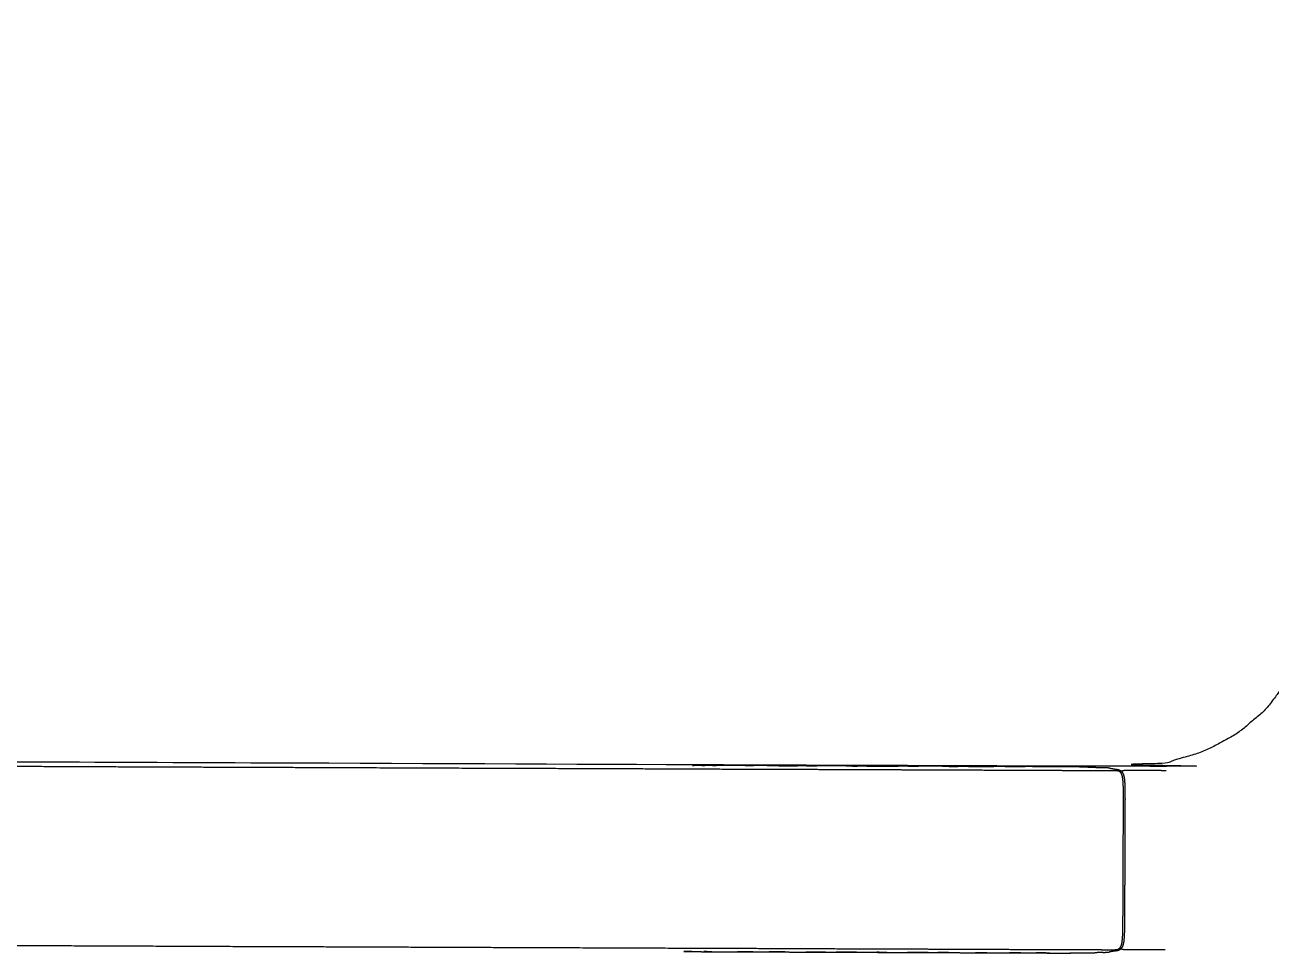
# Model space of a CAD drawing. Header units: millimetres. Extents: x 3429 to 24139, y -631 to 9878.
# Drawn here: x 8294.64 to 8310.48, y 3448.4 to 3460.19 of the extents above; entities that cross this region are included whole.
import ezdxf

# ---------------------------------------------------------------- set-up
doc = ezdxf.new("R2010")
doc.units = ezdxf.units.MM
doc.layers.add('multid_gorunus_4', color=15, linetype='Continuous', lineweight=9)
doc.layers.add('multid_gorunus_5', color=193, linetype='Continuous', lineweight=5)

# ---------------------------------------------------------------- blocks, each defined once
blk = doc.blocks.new('grup-2')
at = {"layer": 'multid_gorunus_4', "lineweight": -3}
for points, knots in [([(2233.357, 5915.719), (2233.353, 5915.712), (2233.349, 5915.705), (2233.337, 5915.694), (2233.326, 5915.684), (2233.305, 5915.668), (2233.283, 5915.651), (2233.248, 5915.626), (2233.214, 5915.6), (2233.163, 5915.563), (2233.112, 5915.526), (2233.048, 5915.48), (2232.984, 5915.433), (2232.91, 5915.381), (2232.837, 5915.328), (2232.756, 5915.272), (2232.675, 5915.215), (2232.591, 5915.158), (2232.507, 5915.101), (2232.42, 5915.043), (2232.333, 5914.986), (2232.244, 5914.928), (2232.154, 5914.871), (2232.063, 5914.814), (2231.972, 5914.757), (2231.88, 5914.701), (2231.788, 5914.645), (2231.695, 5914.59), (2231.603, 5914.535), (2231.509, 5914.482), (2231.415, 5914.428), (2231.32, 5914.375), (2231.226, 5914.323), (2231.13, 5914.271), (2231.034, 5914.219), (2230.938, 5914.169), (2230.841, 5914.118), (2230.744, 5914.069), (2230.647, 5914.02), (2230.548, 5913.972), (2230.45, 5913.923), (2230.351, 5913.876), (2230.252, 5913.829), (2230.152, 5913.783), (2230.052, 5913.737), (2229.951, 5913.692), (2229.851, 5913.648), (2229.749, 5913.604), (2229.647, 5913.56), (2229.545, 5913.518), (2229.443, 5913.475), (2229.34, 5913.434), (2229.236, 5913.393), (2229.133, 5913.353), (2229.029, 5913.313), (2228.924, 5913.274), (2228.819, 5913.235), (2228.714, 5913.197), (2228.608, 5913.16), (2228.502, 5913.123), (2228.396, 5913.087), (2228.289, 5913.052), (2228.182, 5913.017), (2228.075, 5912.983), (2227.967, 5912.95), (2227.859, 5912.917), (2227.751, 5912.885), (2227.642, 5912.854), (2227.533, 5912.823), (2227.424, 5912.793), (2227.314, 5912.763), (2227.204, 5912.735), (2227.094, 5912.707), (2226.983, 5912.68), (2226.873, 5912.653), (2226.761, 5912.627), (2226.65, 5912.602), (2226.538, 5912.577), (2226.426, 5912.553), (2226.314, 5912.531), (2226.201, 5912.508), (2226.089, 5912.487), (2225.976, 5912.465), (2225.858, 5912.446), (2225.741, 5912.426), (2225.615, 5912.407), (2225.489, 5912.389), (2225.35, 5912.372), (2225.211, 5912.354), (2225.056, 5912.338), (2224.901, 5912.322), (2224.726, 5912.307), (2224.55, 5912.292), (2224.35, 5912.278), (2224.15, 5912.264), (2223.921, 5912.252), (2223.693, 5912.239), (2223.431, 5912.227), (2223.17, 5912.215), (2222.872, 5912.203), (2222.575, 5912.192), (2222.237, 5912.182), (2221.898, 5912.171), (2221.516, 5912.162), (2221.133, 5912.152), (2220.702, 5912.143), (2220.27, 5912.134), (2219.787, 5912.126), (2219.303, 5912.117), (2218.763, 5912.109), (2218.222, 5912.101), (2217.622, 5912.094), (2217.021, 5912.086), (2216.356, 5912.079), (2215.69, 5912.072), (2214.969, 5912.065), (2214.247, 5912.058), (2213.477, 5912.052), (2212.707, 5912.045), (2211.896, 5912.039), (2211.085, 5912.033), (2210.243, 5912.027), (2209.4, 5912.021), (2208.532, 5912.016), (2207.665, 5912.01), (2206.781, 5912.005), (2205.898, 5912), (2205.006, 5911.995), (2204.114, 5911.991), (2203.222, 5911.986), (2202.33, 5911.982), (2201.446, 5911.977), (2200.562, 5911.973), (2199.693, 5911.969), (2198.825, 5911.965), (2197.98, 5911.962), (2197.736, 5911.96), (2196.923, 5911.957), (2196.111, 5911.954), (2195.338, 5911.951), (2194.565, 5911.947), (2193.841, 5911.945), (2193.116, 5911.942), (2192.447, 5911.939), (2191.779, 5911.937), (2191.174, 5911.934), (2190.57, 5911.932), (2190.026, 5911.93), (2189.482, 5911.928), (2188.995, 5911.926), (2188.508, 5911.924), (2188.074, 5911.922), (2187.64, 5911.921), (2187.257, 5911.919), (2186.873, 5911.918), (2186.536, 5911.916), (2186.199, 5911.915), (2185.905, 5911.914), (2185.611, 5911.913), (2185.356, 5911.912), (2185.101, 5911.911), (2184.883, 5911.91), (2184.664, 5911.909), (2184.478, 5911.908), (2184.293, 5911.908), (2184.137, 5911.907), (2183.982, 5911.907), (2183.854, 5911.906), (2183.726, 5911.905), (2183.623, 5911.905), (2183.52, 5911.905), (2183.439, 5911.904), (2183.358, 5911.904), (2183.296, 5911.904), (2183.234, 5911.904), (2183.189, 5911.903), (2183.143, 5911.903), (2183.111, 5911.903), (2183.079, 5911.903), (2183.058, 5911.904), (2183.037, 5911.904), (2183.026, 5911.906), (2183.014, 5911.907)], [0, 0, 0, 1, 1, 2, 2, 3, 3, 4, 4, 5, 5, 6, 6, 7, 7, 8, 8, 9, 9, 10, 10, 11, 11, 12, 12, 13, 13, 14, 14, 15, 15, 16, 16, 17, 17, 18, 18, 19, 19, 20, 20, 21, 21, 22, 22, 23, 23, 24, 24, 25, 25, 26, 26, 27, 27, 28, 28, 29, 29, 30, 30, 31, 31, 32, 32, 33, 33, 34, 34, 35, 35, 36, 36, 37, 37, 38, 38, 39, 39, 40, 40, 41, 41, 42, 42, 43, 43, 44, 44, 45, 45, 46, 46, 47, 47, 48, 48, 49, 49, 50, 50, 51, 51, 52, 52, 53, 53, 54, 54, 55, 55, 56, 56, 57, 57, 58, 58, 59, 59, 60, 60, 61, 61, 62, 62, 63, 63, 64, 64, 65, 65, 66, 66, 67, 67, 68, 68, 69, 69, 70, 70, 71, 71, 72, 72, 73, 73, 74, 74, 75, 75, 76, 76, 77, 77, 78, 78, 79, 79, 80, 80, 81, 81, 82, 82, 83, 83, 84, 84, 85, 85, 86, 86, 87, 87, 88, 88, 89, 89, 90, 90, 91, 91, 91]), ([(2233.357, 5915.719), (2233.353, 5915.712), (2233.349, 5915.705), (2233.337, 5915.694), (2233.326, 5915.684), (2233.305, 5915.668), (2233.283, 5915.651), (2233.248, 5915.626), (2233.214, 5915.6), (2233.163, 5915.563), (2233.112, 5915.526), (2233.048, 5915.48), (2232.984, 5915.433), (2232.91, 5915.381), (2232.837, 5915.328), (2232.756, 5915.272), (2232.675, 5915.215), (2232.591, 5915.158), (2232.507, 5915.101), (2232.42, 5915.043), (2232.333, 5914.986), (2232.244, 5914.928), (2232.154, 5914.871), (2232.063, 5914.814), (2231.972, 5914.757), (2231.88, 5914.701), (2231.788, 5914.645), (2231.695, 5914.59), (2231.603, 5914.535), (2231.509, 5914.482), (2231.415, 5914.428), (2231.32, 5914.375), (2231.226, 5914.323), (2231.13, 5914.271), (2231.034, 5914.219), (2230.938, 5914.169), (2230.841, 5914.118), (2230.744, 5914.069), (2230.647, 5914.02), (2230.548, 5913.972), (2230.45, 5913.923), (2230.351, 5913.876), (2230.252, 5913.829), (2230.152, 5913.783), (2230.052, 5913.737), (2229.951, 5913.692), (2229.851, 5913.648), (2229.749, 5913.604), (2229.647, 5913.56), (2229.545, 5913.518), (2229.443, 5913.475), (2229.34, 5913.434), (2229.236, 5913.393), (2229.133, 5913.353), (2229.029, 5913.313), (2228.924, 5913.274), (2228.819, 5913.235), (2228.714, 5913.197), (2228.608, 5913.16), (2228.502, 5913.123), (2228.396, 5913.087), (2228.289, 5913.052), (2228.182, 5913.017), (2228.075, 5912.983), (2227.967, 5912.95), (2227.859, 5912.917), (2227.751, 5912.885), (2227.642, 5912.854), (2227.533, 5912.823), (2227.424, 5912.793), (2227.314, 5912.763), (2227.204, 5912.735), (2227.094, 5912.707), (2226.983, 5912.68), (2226.873, 5912.653), (2226.761, 5912.627), (2226.65, 5912.602), (2226.538, 5912.577), (2226.426, 5912.553), (2226.314, 5912.531), (2226.201, 5912.508), (2226.089, 5912.487), (2225.976, 5912.465), (2225.858, 5912.446), (2225.741, 5912.426), (2225.615, 5912.407), (2225.489, 5912.389), (2225.35, 5912.372), (2225.211, 5912.354), (2225.056, 5912.338), (2224.901, 5912.322), (2224.726, 5912.307), (2224.55, 5912.292), (2224.35, 5912.278), (2224.15, 5912.264), (2223.921, 5912.252), (2223.693, 5912.239), (2223.431, 5912.227), (2223.17, 5912.215), (2222.872, 5912.203), (2222.575, 5912.192), (2222.237, 5912.182), (2221.898, 5912.171), (2221.516, 5912.162), (2221.133, 5912.152), (2220.702, 5912.143), (2220.27, 5912.134), (2219.787, 5912.126), (2219.303, 5912.117), (2218.763, 5912.109), (2218.222, 5912.101), (2217.622, 5912.094), (2217.021, 5912.086), (2216.356, 5912.079), (2215.69, 5912.072), (2214.969, 5912.065), (2214.247, 5912.058), (2213.477, 5912.052), (2212.707, 5912.045), (2211.896, 5912.039), (2211.085, 5912.033), (2210.243, 5912.027), (2209.4, 5912.021), (2208.532, 5912.016), (2207.665, 5912.01), (2206.781, 5912.005), (2205.898, 5912), (2205.006, 5911.995), (2204.114, 5911.991), (2203.222, 5911.986), (2202.33, 5911.982), (2201.446, 5911.977), (2200.562, 5911.973), (2199.693, 5911.969), (2198.825, 5911.965), (2197.98, 5911.962), (2197.736, 5911.96), (2196.923, 5911.957), (2196.111, 5911.954), (2195.338, 5911.951), (2194.565, 5911.947), (2193.841, 5911.945), (2193.116, 5911.942), (2192.447, 5911.939), (2191.779, 5911.937), (2191.174, 5911.934), (2190.57, 5911.932), (2190.026, 5911.93), (2189.482, 5911.928), (2188.995, 5911.926), (2188.508, 5911.924), (2188.074, 5911.922), (2187.64, 5911.921), (2187.257, 5911.919), (2186.873, 5911.918), (2186.536, 5911.916), (2186.199, 5911.915), (2185.905, 5911.914), (2185.611, 5911.913), (2185.356, 5911.912), (2185.101, 5911.911), (2184.883, 5911.91), (2184.664, 5911.909), (2184.478, 5911.908), (2184.293, 5911.908), (2184.137, 5911.907), (2183.982, 5911.907), (2183.854, 5911.906), (2183.726, 5911.905), (2183.623, 5911.905), (2183.52, 5911.905), (2183.439, 5911.904), (2183.358, 5911.904), (2183.296, 5911.904), (2183.234, 5911.904), (2183.189, 5911.903), (2183.143, 5911.903), (2183.111, 5911.903), (2183.079, 5911.903), (2183.058, 5911.904), (2183.037, 5911.904), (2183.026, 5911.906), (2183.014, 5911.907)], [0, 0, 0, 1, 1, 2, 2, 3, 3, 4, 4, 5, 5, 6, 6, 7, 7, 8, 8, 9, 9, 10, 10, 11, 11, 12, 12, 13, 13, 14, 14, 15, 15, 16, 16, 17, 17, 18, 18, 19, 19, 20, 20, 21, 21, 22, 22, 23, 23, 24, 24, 25, 25, 26, 26, 27, 27, 28, 28, 29, 29, 30, 30, 31, 31, 32, 32, 33, 33, 34, 34, 35, 35, 36, 36, 37, 37, 38, 38, 39, 39, 40, 40, 41, 41, 42, 42, 43, 43, 44, 44, 45, 45, 46, 46, 47, 47, 48, 48, 49, 49, 50, 50, 51, 51, 52, 52, 53, 53, 54, 54, 55, 55, 56, 56, 57, 57, 58, 58, 59, 59, 60, 60, 61, 61, 62, 62, 63, 63, 64, 64, 65, 65, 66, 66, 67, 67, 68, 68, 69, 69, 70, 70, 71, 71, 72, 72, 73, 73, 74, 74, 75, 75, 76, 76, 77, 77, 78, 78, 79, 79, 80, 80, 81, 81, 82, 82, 83, 83, 84, 84, 85, 85, 86, 86, 87, 87, 88, 88, 89, 89, 90, 90, 91, 91, 91]), ([(2182.406, 5914.178), (2182.42, 5914.178), (2182.434, 5914.178), (2182.451, 5914.178), (2182.469, 5914.179), (2182.49, 5914.179), (2182.511, 5914.179), (2182.537, 5914.179), (2182.562, 5914.179), (2182.591, 5914.179), (2182.621, 5914.179), (2182.654, 5914.179), (2182.688, 5914.179), (2182.722, 5914.18), (2182.756, 5914.18), (2182.789, 5914.18), (2182.821, 5914.18), (2182.849, 5914.18), (2182.876, 5914.18), (2182.895, 5914.18), (2182.914, 5914.18), (2182.928, 5914.18), (2182.941, 5914.179), (2182.949, 5914.177), (2182.958, 5914.176), (2182.965, 5914.172), (2182.971, 5914.169)], [0, 0, 0, 1, 1, 2, 2, 3, 3, 4, 4, 5, 5, 6, 6, 7, 7, 8, 8, 9, 9, 10, 10, 11, 11, 12, 12, 13, 13, 13]), ([(2182.406, 5914.178), (2182.42, 5914.178), (2182.434, 5914.178), (2182.451, 5914.178), (2182.469, 5914.179), (2182.49, 5914.179), (2182.511, 5914.179), (2182.537, 5914.179), (2182.562, 5914.179), (2182.591, 5914.179), (2182.621, 5914.179), (2182.654, 5914.179), (2182.688, 5914.179), (2182.722, 5914.18), (2182.756, 5914.18), (2182.789, 5914.18), (2182.821, 5914.18), (2182.849, 5914.18), (2182.876, 5914.18), (2182.895, 5914.18), (2182.914, 5914.18), (2182.928, 5914.18), (2182.941, 5914.179), (2182.949, 5914.177), (2182.958, 5914.176), (2182.965, 5914.172), (2182.971, 5914.169)], [0, 0, 0, 1, 1, 2, 2, 3, 3, 4, 4, 5, 5, 6, 6, 7, 7, 8, 8, 9, 9, 10, 10, 11, 11, 12, 12, 13, 13, 13]), ([(2183.047, 5911.89), (2183.043, 5911.89), (2183.039, 5911.891), (2183.028, 5911.893), (2183.018, 5911.896), (2183.01, 5911.899), (2183.002, 5911.901), (2182.996, 5911.904), (2182.99, 5911.907), (2182.985, 5911.911), (2182.98, 5911.914), (2182.976, 5911.918), (2182.971, 5911.922), (2182.968, 5911.927), (2182.964, 5911.931), (2182.961, 5911.937), (2182.957, 5911.942), (2182.955, 5911.948), (2182.952, 5911.955), (2182.949, 5911.962), (2182.947, 5911.97), (2182.945, 5911.979), (2182.943, 5911.987), (2182.941, 5911.998), (2182.939, 5912.008), (2182.938, 5912.02), (2182.937, 5912.032), (2182.936, 5912.046), (2182.934, 5912.06), (2182.934, 5912.076), (2182.933, 5912.092), (2182.932, 5912.111), (2182.931, 5912.129), (2182.931, 5912.149), (2182.93, 5912.17), (2182.93, 5912.193), (2182.93, 5912.216), (2182.93, 5912.241), (2182.929, 5912.267), (2182.929, 5912.295), (2182.929, 5912.324), (2182.929, 5912.355), (2182.929, 5912.386), (2182.929, 5912.42), (2182.929, 5912.455), (2182.928, 5912.492), (2182.928, 5912.529), (2182.928, 5912.568), (2182.928, 5912.607), (2182.928, 5912.648), (2182.928, 5912.689), (2182.927, 5912.732), (2182.927, 5912.775), (2182.927, 5912.819), (2182.927, 5912.862), (2182.927, 5912.907), (2182.927, 5912.952), (2182.927, 5912.996), (2182.926, 5913.041), (2182.926, 5913.086), (2182.926, 5913.131), (2182.926, 5913.176), (2182.926, 5913.22), (2182.926, 5913.264), (2182.925, 5913.308), (2182.925, 5913.351), (2182.925, 5913.393), (2182.925, 5913.435), (2182.925, 5913.476), (2182.925, 5913.515), (2182.924, 5913.554), (2182.924, 5913.591), (2182.924, 5913.628), (2182.924, 5913.662), (2182.924, 5913.697), (2182.924, 5913.728), (2182.924, 5913.759), (2182.924, 5913.788), (2182.923, 5913.816), (2182.924, 5913.841), (2182.924, 5913.867), (2182.924, 5913.89), (2182.924, 5913.913), (2182.924, 5913.933), (2182.924, 5913.954), (2182.925, 5913.972), (2182.925, 5913.99), (2182.926, 5914.006), (2182.927, 5914.022), (2182.928, 5914.036), (2182.929, 5914.05), (2182.93, 5914.062), (2182.932, 5914.075), (2182.933, 5914.085), (2182.935, 5914.095), (2182.937, 5914.104), (2182.939, 5914.113), (2182.941, 5914.121), (2182.944, 5914.128), (2182.946, 5914.135), (2182.949, 5914.141), (2182.952, 5914.146), (2182.955, 5914.152), (2182.959, 5914.156), (2182.963, 5914.161), (2182.967, 5914.165), (2182.971, 5914.169), (2182.976, 5914.172), (2182.981, 5914.176), (2182.987, 5914.179), (2182.993, 5914.182), (2183.001, 5914.185), (2183.009, 5914.188), (2183.02, 5914.19), (2183.03, 5914.193), (2183.034, 5914.193), (2183.039, 5914.194)], [123.680145, 123.680145, 123.680145, 124, 124, 125, 125, 126, 126, 127, 127, 128, 128, 129, 129, 130, 130, 131, 131, 132, 132, 133, 133, 134, 134, 135, 135, 136, 136, 137, 137, 138, 138, 139, 139, 140, 140, 141, 141, 142, 142, 143, 143, 144, 144, 145, 145, 146, 146, 147, 147, 148, 148, 149, 149, 150, 150, 151, 151, 152, 152, 153, 153, 154, 154, 155, 155, 156, 156, 157, 157, 158, 158, 159, 159, 160, 160, 161, 161, 162, 162, 163, 163, 164, 164, 165, 165, 166, 166, 167, 167, 168, 168, 169, 169, 170, 170, 171, 171, 172, 172, 173, 173, 174, 174, 175, 175, 176, 176, 177, 177, 178, 178, 179, 179, 180, 180, 180.319855, 180.319855, 180.319855]), ([(2183.047, 5911.89), (2183.043, 5911.89), (2183.039, 5911.891), (2183.028, 5911.893), (2183.018, 5911.896), (2183.01, 5911.899), (2183.002, 5911.901), (2182.996, 5911.904), (2182.99, 5911.907), (2182.985, 5911.911), (2182.98, 5911.914), (2182.976, 5911.918), (2182.971, 5911.922), (2182.968, 5911.927), (2182.964, 5911.931), (2182.961, 5911.937), (2182.957, 5911.942), (2182.955, 5911.948), (2182.952, 5911.955), (2182.949, 5911.962), (2182.947, 5911.97), (2182.945, 5911.979), (2182.943, 5911.987), (2182.941, 5911.998), (2182.939, 5912.008), (2182.938, 5912.02), (2182.937, 5912.032), (2182.936, 5912.046), (2182.934, 5912.06), (2182.934, 5912.076), (2182.933, 5912.092), (2182.932, 5912.111), (2182.931, 5912.129), (2182.931, 5912.149), (2182.93, 5912.17), (2182.93, 5912.193), (2182.93, 5912.216), (2182.93, 5912.241), (2182.929, 5912.267), (2182.929, 5912.295), (2182.929, 5912.324), (2182.929, 5912.355), (2182.929, 5912.386), (2182.929, 5912.42), (2182.929, 5912.455), (2182.928, 5912.492), (2182.928, 5912.529), (2182.928, 5912.568), (2182.928, 5912.607), (2182.928, 5912.648), (2182.928, 5912.689), (2182.927, 5912.732), (2182.927, 5912.775), (2182.927, 5912.819), (2182.927, 5912.862), (2182.927, 5912.907), (2182.927, 5912.952), (2182.927, 5912.996), (2182.926, 5913.041), (2182.926, 5913.086), (2182.926, 5913.131), (2182.926, 5913.176), (2182.926, 5913.22), (2182.926, 5913.264), (2182.925, 5913.308), (2182.925, 5913.351), (2182.925, 5913.393), (2182.925, 5913.435), (2182.925, 5913.476), (2182.925, 5913.515), (2182.924, 5913.554), (2182.924, 5913.591), (2182.924, 5913.628), (2182.924, 5913.662), (2182.924, 5913.697), (2182.924, 5913.728), (2182.924, 5913.759), (2182.924, 5913.788), (2182.923, 5913.816), (2182.924, 5913.841), (2182.924, 5913.867), (2182.924, 5913.89), (2182.924, 5913.913), (2182.924, 5913.933), (2182.924, 5913.954), (2182.925, 5913.972), (2182.925, 5913.99), (2182.926, 5914.006), (2182.927, 5914.022), (2182.928, 5914.036), (2182.929, 5914.05), (2182.93, 5914.062), (2182.932, 5914.075), (2182.933, 5914.085), (2182.935, 5914.095), (2182.937, 5914.104), (2182.939, 5914.113), (2182.941, 5914.121), (2182.944, 5914.128), (2182.946, 5914.135), (2182.949, 5914.141), (2182.952, 5914.146), (2182.955, 5914.152), (2182.959, 5914.156), (2182.963, 5914.161), (2182.967, 5914.165), (2182.971, 5914.169), (2182.976, 5914.172), (2182.981, 5914.176), (2182.987, 5914.179), (2182.993, 5914.182), (2183.001, 5914.185), (2183.009, 5914.188), (2183.02, 5914.19), (2183.03, 5914.193), (2183.034, 5914.193), (2183.039, 5914.194)], [123.680145, 123.680145, 123.680145, 124, 124, 125, 125, 126, 126, 127, 127, 128, 128, 129, 129, 130, 130, 131, 131, 132, 132, 133, 133, 134, 134, 135, 135, 136, 136, 137, 137, 138, 138, 139, 139, 140, 140, 141, 141, 142, 142, 143, 143, 144, 144, 145, 145, 146, 146, 147, 147, 148, 148, 149, 149, 150, 150, 151, 151, 152, 152, 153, 153, 154, 154, 155, 155, 156, 156, 157, 157, 158, 158, 159, 159, 160, 160, 161, 161, 162, 162, 163, 163, 164, 164, 165, 165, 166, 166, 167, 167, 168, 168, 169, 169, 170, 170, 171, 171, 172, 172, 173, 173, 174, 174, 175, 175, 176, 176, 177, 177, 178, 178, 179, 179, 180, 180, 180.319855, 180.319855, 180.319855]), ([(2183.003, 5911.915), (2182.999, 5911.918), (2182.995, 5911.922), (2182.991, 5911.927), (2182.987, 5911.931), (2182.984, 5911.937), (2182.981, 5911.942), (2182.978, 5911.948), (2182.975, 5911.955), (2182.973, 5911.962), (2182.97, 5911.97), (2182.968, 5911.979), (2182.966, 5911.988), (2182.965, 5911.998), (2182.963, 5912.008), (2182.962, 5912.02), (2182.96, 5912.033), (2182.959, 5912.047), (2182.958, 5912.061), (2182.957, 5912.077), (2182.956, 5912.093), (2182.955, 5912.111), (2182.955, 5912.129), (2182.954, 5912.149), (2182.954, 5912.17), (2182.954, 5912.193), (2182.953, 5912.216), (2182.953, 5912.241), (2182.953, 5912.267), (2182.953, 5912.295), (2182.953, 5912.324), (2182.952, 5912.355), (2182.952, 5912.386), (2182.952, 5912.42), (2182.952, 5912.455), (2182.952, 5912.492), (2182.952, 5912.529), (2182.952, 5912.568), (2182.952, 5912.607), (2182.951, 5912.648), (2182.951, 5912.689), (2182.951, 5912.732), (2182.951, 5912.775), (2182.951, 5912.819), (2182.95, 5912.862), (2182.95, 5912.907), (2182.95, 5912.952), (2182.95, 5912.997), (2182.95, 5913.042), (2182.95, 5913.086), (2182.949, 5913.131), (2182.949, 5913.176), (2182.949, 5913.221), (2182.949, 5913.264), (2182.949, 5913.308), (2182.949, 5913.351), (2182.948, 5913.394), (2182.948, 5913.435), (2182.948, 5913.476), (2182.948, 5913.515), (2182.948, 5913.554), (2182.948, 5913.591), (2182.948, 5913.628), (2182.947, 5913.663), (2182.947, 5913.697), (2182.947, 5913.728), (2182.947, 5913.759), (2182.947, 5913.788), (2182.947, 5913.816), (2182.947, 5913.842), (2182.947, 5913.867), (2182.947, 5913.89), (2182.947, 5913.913), (2182.948, 5913.934), (2182.948, 5913.954), (2182.948, 5913.972), (2182.949, 5913.99), (2182.95, 5914.006), (2182.951, 5914.022), (2182.952, 5914.036), (2182.952, 5914.05), (2182.954, 5914.063), (2182.955, 5914.075), (2182.957, 5914.085), (2182.958, 5914.095), (2182.96, 5914.104), (2182.962, 5914.113), (2182.965, 5914.121), (2182.967, 5914.128), (2182.97, 5914.135), (2182.973, 5914.141), (2182.976, 5914.146), (2182.979, 5914.152), (2182.983, 5914.156), (2182.986, 5914.161), (2182.991, 5914.165), (2182.995, 5914.169)], [-32, -32, -32, -31, -31, -30, -30, -29, -29, -28, -28, -27, -27, -26, -26, -25, -25, -24, -24, -23, -23, -22, -22, -21, -21, -20, -20, -19, -19, -18, -18, -17, -17, -16, -16, -15, -15, -14, -14, -13, -13, -12, -12, -11, -11, -10, -10, -9, -9, -8, -8, -7, -7, -6, -6, -5, -5, -4, -4, -3, -3, -2, -2, -1, -1, 0, 0, 1, 1, 2, 2, 3, 3, 4, 4, 5, 5, 6, 6, 7, 7, 8, 8, 9, 9, 10, 10, 11, 11, 12, 12, 13, 13, 14, 14, 15, 15, 16, 16, 16]), ([(2183.003, 5911.915), (2182.999, 5911.918), (2182.995, 5911.922), (2182.991, 5911.927), (2182.987, 5911.931), (2182.984, 5911.937), (2182.981, 5911.942), (2182.978, 5911.948), (2182.975, 5911.955), (2182.973, 5911.962), (2182.97, 5911.97), (2182.968, 5911.979), (2182.966, 5911.988), (2182.965, 5911.998), (2182.963, 5912.008), (2182.962, 5912.02), (2182.96, 5912.033), (2182.959, 5912.047), (2182.958, 5912.061), (2182.957, 5912.077), (2182.956, 5912.093), (2182.955, 5912.111), (2182.955, 5912.129), (2182.954, 5912.149), (2182.954, 5912.17), (2182.954, 5912.193), (2182.953, 5912.216), (2182.953, 5912.241), (2182.953, 5912.267), (2182.953, 5912.295), (2182.953, 5912.324), (2182.952, 5912.355), (2182.952, 5912.386), (2182.952, 5912.42), (2182.952, 5912.455), (2182.952, 5912.492), (2182.952, 5912.529), (2182.952, 5912.568), (2182.952, 5912.607), (2182.951, 5912.648), (2182.951, 5912.689), (2182.951, 5912.732), (2182.951, 5912.775), (2182.951, 5912.819), (2182.95, 5912.862), (2182.95, 5912.907), (2182.95, 5912.952), (2182.95, 5912.997), (2182.95, 5913.042), (2182.95, 5913.086), (2182.949, 5913.131), (2182.949, 5913.176), (2182.949, 5913.221), (2182.949, 5913.264), (2182.949, 5913.308), (2182.949, 5913.351), (2182.948, 5913.394), (2182.948, 5913.435), (2182.948, 5913.476), (2182.948, 5913.515), (2182.948, 5913.554), (2182.948, 5913.591), (2182.948, 5913.628), (2182.947, 5913.663), (2182.947, 5913.697), (2182.947, 5913.728), (2182.947, 5913.759), (2182.947, 5913.788), (2182.947, 5913.816), (2182.947, 5913.842), (2182.947, 5913.867), (2182.947, 5913.89), (2182.947, 5913.913), (2182.948, 5913.934), (2182.948, 5913.954), (2182.948, 5913.972), (2182.949, 5913.99), (2182.95, 5914.006), (2182.951, 5914.022), (2182.952, 5914.036), (2182.952, 5914.05), (2182.954, 5914.063), (2182.955, 5914.075), (2182.957, 5914.085), (2182.958, 5914.095), (2182.96, 5914.104), (2182.962, 5914.113), (2182.965, 5914.121), (2182.967, 5914.128), (2182.97, 5914.135), (2182.973, 5914.141), (2182.976, 5914.146), (2182.979, 5914.152), (2182.983, 5914.156), (2182.986, 5914.161), (2182.991, 5914.165), (2182.995, 5914.169)], [-32, -32, -32, -31, -31, -30, -30, -29, -29, -28, -28, -27, -27, -26, -26, -25, -25, -24, -24, -23, -23, -22, -22, -21, -21, -20, -20, -19, -19, -18, -18, -17, -17, -16, -16, -15, -15, -14, -14, -13, -13, -12, -12, -11, -11, -10, -10, -9, -9, -8, -8, -7, -7, -6, -6, -5, -5, -4, -4, -3, -3, -2, -2, -1, -1, 0, 0, 1, 1, 2, 2, 3, 3, 4, 4, 5, 5, 6, 6, 7, 7, 8, 8, 9, 9, 10, 10, 11, 11, 12, 12, 13, 13, 14, 14, 15, 15, 16, 16, 16]), ([(2183.016, 5914.184), (2183.01, 5914.18), (2183.005, 5914.176), (2183, 5914.172), (2182.995, 5914.169)], [2, 2, 2, 3, 3, 4, 4, 4]), ([(2183.016, 5914.184), (2183.01, 5914.18), (2183.005, 5914.176), (2183, 5914.172), (2182.995, 5914.169)], [2, 2, 2, 3, 3, 4, 4, 4]), ([(2183.066, 5914.201), (2183.056, 5914.199), (2183.045, 5914.196), (2183.037, 5914.193), (2183.028, 5914.19), (2183.022, 5914.187), (2183.016, 5914.184)], [-1, -1, -1, 0, 0, 1, 1, 2, 2, 2]), ([(2183.066, 5914.201), (2183.056, 5914.199), (2183.045, 5914.196), (2183.037, 5914.193), (2183.028, 5914.19), (2183.022, 5914.187), (2183.016, 5914.184)], [-1, -1, -1, 0, 0, 1, 1, 2, 2, 2]), ([(2183.119, 5914.21), (2183.105, 5914.208), (2183.091, 5914.206), (2183.079, 5914.203), (2183.066, 5914.201)], [2, 2, 2, 3, 3, 4, 4, 4]), ([(2183.119, 5914.21), (2183.105, 5914.208), (2183.091, 5914.206), (2183.079, 5914.203), (2183.066, 5914.201)], [2, 2, 2, 3, 3, 4, 4, 4]), ([(2183.119, 5914.21), (2183.136, 5914.212), (2183.154, 5914.214), (2183.175, 5914.215), (2183.197, 5914.217)], [0, 0, 0, 1, 1, 2, 2, 2]), ([(2183.119, 5914.21), (2183.136, 5914.212), (2183.154, 5914.214), (2183.175, 5914.215), (2183.197, 5914.217)], [0, 0, 0, 1, 1, 2, 2, 2]), ([(2183.398, 5914.223), (2183.377, 5914.223), (2183.355, 5914.223), (2183.323, 5914.222), (2183.291, 5914.221), (2183.265, 5914.22), (2183.239, 5914.218), (2183.218, 5914.218), (2183.197, 5914.217)], [83.301867, 83.301867, 83.301867, 84, 84, 85, 85, 86, 86, 87, 87, 87]), ([(2183.398, 5914.223), (2183.377, 5914.223), (2183.355, 5914.223), (2183.323, 5914.222), (2183.291, 5914.221), (2183.265, 5914.22), (2183.239, 5914.218), (2183.218, 5914.218), (2183.197, 5914.217)], [83.301867, 83.301867, 83.301867, 84, 84, 85, 85, 86, 86, 87, 87, 87]), ([(2183.398, 5914.223), (2183.438, 5914.224), (2183.477, 5914.224), (2183.497, 5914.225), (2183.518, 5914.226), (2183.569, 5914.227), (2183.62, 5914.227), (2183.679, 5914.228), (2183.738, 5914.228), (2183.805, 5914.228), (2183.872, 5914.229), (2183.948, 5914.229), (2184.024, 5914.229), (2184.109, 5914.23), (2184.195, 5914.23), (2184.29, 5914.23), (2184.385, 5914.231), (2184.49, 5914.231), (2184.594, 5914.232), (2184.705, 5914.232), (2184.817, 5914.232), (2184.935, 5914.233), (2185.053, 5914.233), (2185.176, 5914.234), (2185.299, 5914.234), (2185.426, 5914.235), (2185.552, 5914.235), (2185.682, 5914.236), (2185.811, 5914.236), (2185.941, 5914.237), (2186.072, 5914.237), (2186.202, 5914.238), (2186.333, 5914.238), (2186.462, 5914.239), (2186.591, 5914.239), (2186.718, 5914.24), (2186.844, 5914.24), (2186.967, 5914.241), (2187.09, 5914.241), (2187.208, 5914.242), (2187.326, 5914.242), (2187.438, 5914.242), (2187.55, 5914.243), (2187.654, 5914.243), (2187.758, 5914.244), (2187.853, 5914.244), (2187.949, 5914.244), (2188.034, 5914.245), (2188.12, 5914.245), (2188.195, 5914.245), (2188.271, 5914.246), (2188.339, 5914.246), (2188.406, 5914.246), (2188.416, 5914.246), (2188.426, 5914.246)], [90.111111, 90.111111, 90.111111, 91, 91, 92, 92, 93, 93, 94, 94, 95, 95, 96, 96, 97, 97, 98, 98, 99, 99, 100, 100, 101, 101, 102, 102, 103, 103, 104, 104, 105, 105, 106, 106, 107, 107, 108, 108, 109, 109, 110, 110, 111, 111, 112, 112, 113, 113, 114, 114, 115, 115, 116, 116, 116.169368, 116.169368, 116.169368]), ([(2183.398, 5914.223), (2183.438, 5914.224), (2183.477, 5914.224), (2183.497, 5914.225), (2183.518, 5914.226), (2183.569, 5914.227), (2183.62, 5914.227), (2183.679, 5914.228), (2183.738, 5914.228), (2183.805, 5914.228), (2183.872, 5914.229), (2183.948, 5914.229), (2184.024, 5914.229), (2184.109, 5914.23), (2184.195, 5914.23), (2184.29, 5914.23), (2184.385, 5914.231), (2184.49, 5914.231), (2184.594, 5914.232), (2184.705, 5914.232), (2184.817, 5914.232), (2184.935, 5914.233), (2185.053, 5914.233), (2185.176, 5914.234), (2185.299, 5914.234), (2185.426, 5914.235), (2185.552, 5914.235), (2185.682, 5914.236), (2185.811, 5914.236), (2185.941, 5914.237), (2186.072, 5914.237), (2186.202, 5914.238), (2186.333, 5914.238), (2186.462, 5914.239), (2186.591, 5914.239), (2186.718, 5914.24), (2186.844, 5914.24), (2186.967, 5914.241), (2187.09, 5914.241), (2187.208, 5914.242), (2187.326, 5914.242), (2187.438, 5914.242), (2187.55, 5914.243), (2187.654, 5914.243), (2187.758, 5914.244), (2187.853, 5914.244), (2187.949, 5914.244), (2188.034, 5914.245), (2188.12, 5914.245), (2188.195, 5914.245), (2188.271, 5914.246), (2188.339, 5914.246), (2188.406, 5914.246), (2188.416, 5914.246), (2188.426, 5914.246)], [90.111111, 90.111111, 90.111111, 91, 91, 92, 92, 93, 93, 94, 94, 95, 95, 96, 96, 97, 97, 98, 98, 99, 99, 100, 100, 101, 101, 102, 102, 103, 103, 104, 104, 105, 105, 106, 106, 107, 107, 108, 108, 109, 109, 110, 110, 111, 111, 112, 112, 113, 113, 114, 114, 115, 115, 116, 116, 116.169368, 116.169368, 116.169368]), ([(2184.452, 5914.231), (2184.451, 5914.231), (2184.451, 5914.231), (2184.346, 5914.231), (2184.241, 5914.23), (2184.218, 5914.23), (2184.195, 5914.23)], [264.999047, 264.999047, 264.999047, 265, 265, 266, 266, 266.239627, 266.239627, 266.239627]), ([(2184.452, 5914.231), (2184.451, 5914.231), (2184.451, 5914.231), (2184.346, 5914.231), (2184.241, 5914.23), (2184.218, 5914.23), (2184.195, 5914.23)], [264.999047, 264.999047, 264.999047, 265, 265, 266, 266, 266.239627, 266.239627, 266.239627]), ([(2184.916, 5914.233), (2184.916, 5914.233), (2184.915, 5914.233), (2184.796, 5914.232), (2184.677, 5914.232), (2184.635, 5914.232), (2184.594, 5914.232)], [262.997395, 262.997395, 262.997395, 263, 263, 264, 264, 264.369074, 264.369074, 264.369074]), ([(2184.916, 5914.233), (2184.916, 5914.233), (2184.915, 5914.233), (2184.796, 5914.232), (2184.677, 5914.232), (2184.635, 5914.232), (2184.594, 5914.232)], [262.997395, 262.997395, 262.997395, 263, 263, 264, 264, 264.369074, 264.369074, 264.369074]), ([(2185.165, 5914.234), (2185.165, 5914.234), (2185.164, 5914.234), (2185.109, 5914.233), (2185.053, 5914.233)], [261.9964985, 261.9964985, 261.9964985, 262, 262, 262.4469027, 262.4469027, 262.4469027]), ([(2185.165, 5914.234), (2185.165, 5914.234), (2185.164, 5914.234), (2185.109, 5914.233), (2185.053, 5914.233)], [261.9964985, 261.9964985, 261.9964985, 262, 262, 262.4469027, 262.4469027, 262.4469027]), ([(2185.683, 5914.236), (2185.682, 5914.236), (2185.682, 5914.236), (2185.617, 5914.235), (2185.552, 5914.235)], [259.9959788, 259.9959788, 259.9959788, 260, 260, 260.4944509, 260.4944509, 260.4944509]), ([(2185.683, 5914.236), (2185.682, 5914.236), (2185.682, 5914.236), (2185.617, 5914.235), (2185.552, 5914.235)], [259.9959788, 259.9959788, 259.9959788, 260, 260, 260.4944509, 260.4944509, 260.4944509]), ([(2186.21, 5914.238), (2186.21, 5914.238), (2186.209, 5914.238), (2186.077, 5914.237), (2185.945, 5914.237), (2185.878, 5914.237), (2185.811, 5914.236)], [257.99816, 257.99816, 257.99816, 258, 258, 259, 259, 259.510421, 259.510421, 259.510421]), ([(2186.21, 5914.238), (2186.21, 5914.238), (2186.209, 5914.238), (2186.077, 5914.237), (2185.945, 5914.237), (2185.878, 5914.237), (2185.811, 5914.236)], [257.99816, 257.99816, 257.99816, 258, 258, 259, 259, 259.510421, 259.510421, 259.510421]), ([(2186.472, 5914.239), (2186.471, 5914.239), (2186.471, 5914.239), (2186.402, 5914.238), (2186.333, 5914.238)], [256.9963384, 256.9963384, 256.9963384, 257, 257, 257.5283092, 257.5283092, 257.5283092]), ([(2186.472, 5914.239), (2186.471, 5914.239), (2186.471, 5914.239), (2186.402, 5914.238), (2186.333, 5914.238)], [256.9963384, 256.9963384, 256.9963384, 257, 257, 257.5283092, 257.5283092, 257.5283092]), ([(2186.977, 5914.241), (2186.976, 5914.241), (2186.976, 5914.241), (2186.91, 5914.24), (2186.844, 5914.24)], [254.9972972, 254.9972972, 254.9972972, 255, 255, 255.5285371, 255.5285371, 255.5285371]), ([(2186.977, 5914.241), (2186.976, 5914.241), (2186.976, 5914.241), (2186.91, 5914.24), (2186.844, 5914.24)], [254.9972972, 254.9972972, 254.9972972, 255, 255, 255.5285371, 255.5285371, 255.5285371]), ([(2187.327, 5914.242), (2187.271, 5914.242), (2187.215, 5914.242), (2187.153, 5914.241), (2187.09, 5914.241)], [253.50262, 253.50262, 253.50262, 254, 254, 254.520117, 254.520117, 254.520117]), ([(2187.327, 5914.242), (2187.271, 5914.242), (2187.215, 5914.242), (2187.153, 5914.241), (2187.09, 5914.241)], [253.50262, 253.50262, 253.50262, 254, 254, 254.520117, 254.520117, 254.520117]), ([(2187.759, 5914.244), (2187.705, 5914.244), (2187.651, 5914.243), (2187.651, 5914.243), (2187.651, 5914.243)], [251.4433919, 251.4433919, 251.4433919, 252, 252, 252.0000001, 252.0000001, 252.0000001]), ([(2187.759, 5914.244), (2187.705, 5914.244), (2187.651, 5914.243), (2187.651, 5914.243), (2187.651, 5914.243)], [251.4433919, 251.4433919, 251.4433919, 252, 252, 252.0000001, 252.0000001, 252.0000001]), ([(2188.171, 5914.245), (2188.171, 5914.245), (2188.171, 5914.245), (2188.145, 5914.245), (2188.12, 5914.245)], [248.9965407, 248.9965407, 248.9965407, 249, 249, 249.3333336, 249.3333336, 249.3333336]), ([(2188.171, 5914.245), (2188.171, 5914.245), (2188.171, 5914.245), (2188.145, 5914.245), (2188.12, 5914.245)], [248.9965407, 248.9965407, 248.9965407, 249, 249, 249.3333336, 249.3333336, 249.3333336]), ([(2188.308, 5914.246), (2188.307, 5914.246), (2188.306, 5914.246), (2188.289, 5914.246), (2188.271, 5914.246)], [247.9906989, 247.9906989, 247.9906989, 248, 248, 248.2579235, 248.2579235, 248.2579235]), ([(2188.308, 5914.246), (2188.307, 5914.246), (2188.306, 5914.246), (2188.289, 5914.246), (2188.271, 5914.246)], [247.9906989, 247.9906989, 247.9906989, 248, 248, 248.2579235, 248.2579235, 248.2579235]), ([(2182.415, 5911.9), (2182.429, 5911.9), (2182.442, 5911.901), (2182.46, 5911.901), (2182.477, 5911.901), (2182.498, 5911.901), (2182.52, 5911.901), (2182.545, 5911.901), (2182.571, 5911.901), (2182.6, 5911.901), (2182.629, 5911.901), (2182.663, 5911.901), (2182.696, 5911.902), (2182.731, 5911.902), (2182.765, 5911.902), (2182.798, 5911.902), (2182.83, 5911.902), (2182.857, 5911.902), (2182.885, 5911.902), (2182.904, 5911.902), (2182.923, 5911.902), (2182.936, 5911.903), (2182.949, 5911.904), (2182.958, 5911.905), (2182.967, 5911.907), (2182.973, 5911.911), (2182.98, 5911.914)], [0, 0, 0, 1, 1, 2, 2, 3, 3, 4, 4, 5, 5, 6, 6, 7, 7, 8, 8, 9, 9, 10, 10, 11, 11, 12, 12, 13, 13, 13]), ([(2182.415, 5911.9), (2182.429, 5911.9), (2182.442, 5911.901), (2182.46, 5911.901), (2182.477, 5911.901), (2182.498, 5911.901), (2182.52, 5911.901), (2182.545, 5911.901), (2182.571, 5911.901), (2182.6, 5911.901), (2182.629, 5911.901), (2182.663, 5911.901), (2182.696, 5911.902), (2182.731, 5911.902), (2182.765, 5911.902), (2182.798, 5911.902), (2182.83, 5911.902), (2182.857, 5911.902), (2182.885, 5911.902), (2182.904, 5911.902), (2182.923, 5911.902), (2182.936, 5911.903), (2182.949, 5911.904), (2182.958, 5911.905), (2182.967, 5911.907), (2182.973, 5911.911), (2182.98, 5911.914)], [0, 0, 0, 1, 1, 2, 2, 3, 3, 4, 4, 5, 5, 6, 6, 7, 7, 8, 8, 9, 9, 10, 10, 11, 11, 12, 12, 13, 13, 13]), ([(2183.003, 5911.915), (2183.009, 5911.911), (2183.014, 5911.907), (2183.019, 5911.904), (2183.024, 5911.9)], [1, 1, 1, 2, 2, 3, 3, 3]), ([(2183.003, 5911.915), (2183.009, 5911.911), (2183.014, 5911.907), (2183.019, 5911.904), (2183.024, 5911.9)], [1, 1, 1, 2, 2, 3, 3, 3]), ([(2183.024, 5911.9), (2183.031, 5911.897), (2183.037, 5911.893), (2183.045, 5911.89), (2183.054, 5911.888), (2183.064, 5911.885), (2183.075, 5911.883)], [0, 0, 0, 1, 1, 2, 2, 3, 3, 3]), ([(2183.024, 5911.9), (2183.031, 5911.897), (2183.037, 5911.893), (2183.045, 5911.89), (2183.054, 5911.888), (2183.064, 5911.885), (2183.075, 5911.883)], [0, 0, 0, 1, 1, 2, 2, 3, 3, 3]), ([(2183.075, 5911.883), (2183.088, 5911.881), (2183.1, 5911.879), (2183.114, 5911.876), (2183.128, 5911.874)], [1, 1, 1, 2, 2, 3, 3, 3]), ([(2183.075, 5911.883), (2183.088, 5911.881), (2183.1, 5911.879), (2183.114, 5911.876), (2183.128, 5911.874)], [1, 1, 1, 2, 2, 3, 3, 3]), ([(2183.206, 5911.868), (2183.184, 5911.87), (2183.163, 5911.871), (2183.145, 5911.873), (2183.128, 5911.874)], [0, 0, 0, 1, 1, 2, 2, 2]), ([(2183.206, 5911.868), (2183.184, 5911.87), (2183.163, 5911.871), (2183.145, 5911.873), (2183.128, 5911.874)], [0, 0, 0, 1, 1, 2, 2, 2]), ([(2183.206, 5911.868), (2183.227, 5911.867), (2183.248, 5911.867), (2183.274, 5911.866), (2183.3, 5911.865), (2183.304, 5911.865), (2183.309, 5911.865)], [419, 419, 419, 420, 420, 421, 421, 421.133835, 421.133835, 421.133835]), ([(2183.206, 5911.868), (2183.227, 5911.867), (2183.248, 5911.867), (2183.274, 5911.866), (2183.3, 5911.865), (2183.304, 5911.865), (2183.309, 5911.865)], [419, 419, 419, 420, 420, 421, 421, 421.133835, 421.133835, 421.133835]), ([(2188.538, 5911.88), (2188.535, 5911.88), (2188.532, 5911.88), (2188.473, 5911.88), (2188.415, 5911.879), (2188.348, 5911.879), (2188.28, 5911.878), (2188.204, 5911.878), (2188.129, 5911.878), (2188.043, 5911.877), (2187.958, 5911.877), (2187.862, 5911.877), (2187.767, 5911.876), (2187.663, 5911.876), (2187.559, 5911.876), (2187.447, 5911.875), (2187.335, 5911.875), (2187.217, 5911.874), (2187.099, 5911.874), (2186.976, 5911.873), (2186.853, 5911.873), (2186.727, 5911.872), (2186.6, 5911.872), (2186.471, 5911.871), (2186.342, 5911.871), (2186.211, 5911.87), (2186.081, 5911.87), (2185.95, 5911.869), (2185.82, 5911.869), (2185.69, 5911.868), (2185.561, 5911.868), (2185.435, 5911.867), (2185.308, 5911.867), (2185.185, 5911.866), (2185.062, 5911.866), (2184.944, 5911.865), (2184.826, 5911.865), (2184.714, 5911.865), (2184.603, 5911.864), (2184.499, 5911.864), (2184.394, 5911.863), (2184.299, 5911.863), (2184.204, 5911.863), (2184.118, 5911.862), (2184.033, 5911.862), (2183.957, 5911.862), (2183.881, 5911.861), (2183.814, 5911.861), (2183.747, 5911.861), (2183.688, 5911.861), (2183.629, 5911.861), (2183.609, 5911.862), (2183.589, 5911.862), (2183.537, 5911.862), (2183.486, 5911.863), (2183.442, 5911.863), (2183.397, 5911.863), (2183.36, 5911.864), (2183.322, 5911.864), (2183.315, 5911.865), (2183.309, 5911.865)], [388.945268, 388.945268, 388.945268, 389, 389, 390, 390, 391, 391, 392, 392, 393, 393, 394, 394, 395, 395, 396, 396, 397, 397, 398, 398, 399, 399, 400, 400, 401, 401, 402, 402, 403, 403, 404, 404, 405, 405, 406, 406, 407, 407, 408, 408, 409, 409, 410, 410, 411, 411, 412, 412, 413, 413, 414, 414, 415, 415, 416, 416, 417, 417, 417.210526, 417.210526, 417.210526]), ([(2188.538, 5911.88), (2188.535, 5911.88), (2188.532, 5911.88), (2188.473, 5911.88), (2188.415, 5911.879), (2188.348, 5911.879), (2188.28, 5911.878), (2188.204, 5911.878), (2188.129, 5911.878), (2188.043, 5911.877), (2187.958, 5911.877), (2187.862, 5911.877), (2187.767, 5911.876), (2187.663, 5911.876), (2187.559, 5911.876), (2187.447, 5911.875), (2187.335, 5911.875), (2187.217, 5911.874), (2187.099, 5911.874), (2186.976, 5911.873), (2186.853, 5911.873), (2186.727, 5911.872), (2186.6, 5911.872), (2186.471, 5911.871), (2186.342, 5911.871), (2186.211, 5911.87), (2186.081, 5911.87), (2185.95, 5911.869), (2185.82, 5911.869), (2185.69, 5911.868), (2185.561, 5911.868), (2185.435, 5911.867), (2185.308, 5911.867), (2185.185, 5911.866), (2185.062, 5911.866), (2184.944, 5911.865), (2184.826, 5911.865), (2184.714, 5911.865), (2184.603, 5911.864), (2184.499, 5911.864), (2184.394, 5911.863), (2184.299, 5911.863), (2184.204, 5911.863), (2184.118, 5911.862), (2184.033, 5911.862), (2183.957, 5911.862), (2183.881, 5911.861), (2183.814, 5911.861), (2183.747, 5911.861), (2183.688, 5911.861), (2183.629, 5911.861), (2183.609, 5911.862), (2183.589, 5911.862), (2183.537, 5911.862), (2183.486, 5911.863), (2183.442, 5911.863), (2183.397, 5911.863), (2183.36, 5911.864), (2183.322, 5911.864), (2183.315, 5911.865), (2183.309, 5911.865)], [388.945268, 388.945268, 388.945268, 389, 389, 390, 390, 391, 391, 392, 392, 393, 393, 394, 394, 395, 395, 396, 396, 397, 397, 398, 398, 399, 399, 400, 400, 401, 401, 402, 402, 403, 403, 404, 404, 405, 405, 406, 406, 407, 407, 408, 408, 409, 409, 410, 410, 411, 411, 412, 412, 413, 413, 414, 414, 415, 415, 416, 416, 417, 417, 417.210526, 417.210526, 417.210526]), ([(2183.583, 5911.861), (2183.589, 5911.861), (2183.596, 5911.861), (2183.613, 5911.861), (2183.63, 5911.861)], [365.889986, 365.889986, 365.889986, 366, 366, 366.2533175, 366.2533175, 366.2533175]), ([(2183.583, 5911.861), (2183.589, 5911.861), (2183.596, 5911.861), (2183.613, 5911.861), (2183.63, 5911.861)], [365.889986, 365.889986, 365.889986, 366, 366, 366.2533175, 366.2533175, 366.2533175]), ([(2183.881, 5911.861), (2183.883, 5911.861), (2183.885, 5911.861), (2183.971, 5911.862), (2184.057, 5911.862)], [367.976517, 367.976517, 367.976517, 368, 368, 369, 369, 369]), ([(2183.881, 5911.861), (2183.883, 5911.861), (2183.885, 5911.861), (2183.971, 5911.862), (2184.057, 5911.862)], [367.976517, 367.976517, 367.976517, 368, 368, 369, 369, 369]), ([(2185.429, 5911.867), (2185.56, 5911.868), (2185.691, 5911.868), (2185.691, 5911.868), (2185.691, 5911.868)], [147, 147, 147, 148, 148, 148.002713, 148.002713, 148.002713]), ([(2185.429, 5911.867), (2185.56, 5911.868), (2185.691, 5911.868), (2185.691, 5911.868), (2185.691, 5911.868)], [147, 147, 147, 148, 148, 148.002713, 148.002713, 148.002713]), ([(2186.342, 5911.871), (2186.411, 5911.871), (2186.48, 5911.871), (2186.54, 5911.872), (2186.601, 5911.872)], [150.471308, 150.471308, 150.471308, 151, 151, 151.472958, 151.472958, 151.472958]), ([(2186.342, 5911.871), (2186.411, 5911.871), (2186.48, 5911.871), (2186.54, 5911.872), (2186.601, 5911.872)], [150.471308, 150.471308, 150.471308, 151, 151, 151.472958, 151.472958, 151.472958]), ([(2186.736, 5911.872), (2186.86, 5911.873), (2186.985, 5911.873), (2186.985, 5911.873), (2186.985, 5911.873)], [152, 152, 152, 153, 153, 153.001465, 153.001465, 153.001465]), ([(2186.736, 5911.872), (2186.86, 5911.873), (2186.985, 5911.873), (2186.985, 5911.873), (2186.985, 5911.873)], [152, 152, 152, 153, 153, 153.001465, 153.001465, 153.001465]), ([(2187.224, 5911.874), (2187.337, 5911.875), (2187.45, 5911.875), (2187.45, 5911.875), (2187.45, 5911.875)], [154, 154, 154, 155, 155, 155.002286, 155.002286, 155.002286]), ([(2187.224, 5911.874), (2187.337, 5911.875), (2187.45, 5911.875), (2187.45, 5911.875), (2187.45, 5911.875)], [154, 154, 154, 155, 155, 155.002286, 155.002286, 155.002286]), ([(2187.66, 5911.876), (2187.757, 5911.876), (2187.853, 5911.877), (2187.853, 5911.877), (2187.854, 5911.877)], [156, 156, 156, 157, 157, 157.001308, 157.001308, 157.001308]), ([(2187.66, 5911.876), (2187.757, 5911.876), (2187.853, 5911.877), (2187.853, 5911.877), (2187.854, 5911.877)], [156, 156, 156, 157, 157, 157.001308, 157.001308, 157.001308])]:
    blk.add_open_spline(points, degree=2, knots=knots, dxfattribs=at)
for points in [[(2188.425, 5914.246), (2188.416, 5914.246), (2188.406, 5914.246)], [(2188.425, 5914.246), (2188.416, 5914.246), (2188.406, 5914.246)], [(2184.25, 5911.863), (2184.323, 5911.863), (2184.395, 5911.863)], [(2184.25, 5911.863), (2184.323, 5911.863), (2184.395, 5911.863)], [(2184.686, 5911.865), (2184.757, 5911.865), (2184.827, 5911.865)], [(2184.686, 5911.865), (2184.757, 5911.865), (2184.827, 5911.865)], [(2185.173, 5911.866), (2185.241, 5911.867), (2185.308, 5911.867)], [(2185.173, 5911.866), (2185.241, 5911.867), (2185.308, 5911.867)], [(2185.954, 5911.869), (2186.018, 5911.87), (2186.081, 5911.87)], [(2185.954, 5911.869), (2186.018, 5911.87), (2186.081, 5911.87)], [(2188.18, 5911.878), (2188.23, 5911.878), (2188.281, 5911.879)], [(2188.18, 5911.878), (2188.23, 5911.878), (2188.281, 5911.879)], [(2188.434, 5911.88), (2188.483, 5911.88), (2188.532, 5911.881)], [(2188.434, 5911.88), (2188.483, 5911.88), (2188.532, 5911.881)]]:
    blk.add_open_spline(points, degree=2, dxfattribs=at)
at = {"layer": 'multid_gorunus_5', "lineweight": -3}
for points, knots in [([(2218.331, 5967.6), (2200.217, 5967.526), (2182.703, 5967.454), (2182.442, 5967.427), (2182.181, 5967.401), (2181.941, 5967.326), (2181.701, 5967.252), (2181.49, 5967.136), (2181.279, 5967.02), (2181.103, 5966.868), (2180.927, 5966.716), (2180.793, 5966.534), (2180.659, 5966.352), (2180.574, 5966.147), (2180.489, 5965.941), (2180.46, 5965.718), (2180.43, 5965.494), (2180.455, 5959.379), (2180.48, 5953.264), (2180.505, 5947.148), (2180.532, 5940.633), (2180.557, 5934.518), (2180.582, 5928.403), (2180.607, 5922.287), (2180.632, 5916.172), (2180.663, 5915.949), (2180.694, 5915.726), (2180.781, 5915.521), (2180.868, 5915.316), (2181.003, 5915.135), (2181.138, 5914.955), (2181.316, 5914.804), (2181.493, 5914.654), (2181.705, 5914.539), (2181.917, 5914.425), (2182.158, 5914.353), (2182.398, 5914.28), (2182.659, 5914.255), (2182.921, 5914.231), (2200.421, 5914.302), (2218.521, 5914.376)], [21, 21, 21, 22, 22, 23, 23, 24, 24, 25, 25, 26, 26, 27, 27, 28, 28, 29, 29, 30, 30, 31, 31, 32, 32, 33, 33, 34, 34, 35, 35, 36, 36, 37, 37, 38, 38, 39, 39, 40, 40, 40.999234, 40.999234, 40.999234]), ([(2218.331, 5967.6), (2200.217, 5967.526), (2182.703, 5967.454), (2182.442, 5967.427), (2182.181, 5967.401), (2181.941, 5967.326), (2181.701, 5967.252), (2181.49, 5967.136), (2181.279, 5967.02), (2181.103, 5966.868), (2180.927, 5966.716), (2180.793, 5966.534), (2180.659, 5966.352), (2180.574, 5966.147), (2180.489, 5965.941), (2180.46, 5965.718), (2180.43, 5965.494), (2180.455, 5959.379), (2180.48, 5953.264), (2180.505, 5947.148), (2180.532, 5940.633), (2180.557, 5934.518), (2180.582, 5928.403), (2180.607, 5922.287), (2180.632, 5916.172), (2180.663, 5915.949), (2180.694, 5915.726), (2180.781, 5915.521), (2180.868, 5915.316), (2181.003, 5915.135), (2181.138, 5914.955), (2181.316, 5914.804), (2181.493, 5914.654), (2181.705, 5914.539), (2181.917, 5914.425), (2182.158, 5914.353), (2182.398, 5914.28), (2182.659, 5914.255), (2182.921, 5914.231), (2200.421, 5914.302), (2218.521, 5914.376)], [21, 21, 21, 22, 22, 23, 23, 24, 24, 25, 25, 26, 26, 27, 27, 28, 28, 29, 29, 30, 30, 31, 31, 32, 32, 33, 33, 34, 34, 35, 35, 36, 36, 37, 37, 38, 38, 39, 39, 40, 40, 40.999234, 40.999234, 40.999234]), ([(2225.991, 5914.805), (2225.97, 5914.8), (2225.949, 5914.795), (2225.854, 5914.775), (2225.758, 5914.755), (2225.662, 5914.736), (2225.565, 5914.717), (2225.468, 5914.699), (2225.371, 5914.681), (2225.269, 5914.664), (2225.168, 5914.648), (2225.057, 5914.632), (2224.946, 5914.616), (2224.823, 5914.602), (2224.699, 5914.587), (2224.559, 5914.574), (2224.419, 5914.56), (2224.258, 5914.547), (2224.096, 5914.535), (2223.91, 5914.523), (2223.724, 5914.511), (2223.509, 5914.5), (2223.294, 5914.489), (2223.047, 5914.478), (2222.799, 5914.468), (2222.514, 5914.459), (2222.229, 5914.449), (2221.903, 5914.44), (2221.577, 5914.431), (2221.207, 5914.423), (2220.836, 5914.414), (2220.416, 5914.406), (2219.996, 5914.398), (2219.523, 5914.391), (2219.051, 5914.383), (2218.521, 5914.376), (2217.991, 5914.369), (2217.4, 5914.362), (2216.809, 5914.356), (2216.153, 5914.349), (2215.497, 5914.343), (2214.784, 5914.337), (2214.071, 5914.33), (2213.309, 5914.324), (2212.547, 5914.319), (2211.744, 5914.313), (2210.94, 5914.307), (2210.105, 5914.302), (2209.269, 5914.296), (2208.408, 5914.291), (2207.547, 5914.286), (2206.67, 5914.281), (2205.792, 5914.276), (2204.906, 5914.272), (2204.02, 5914.267), (2203.133, 5914.263), (2202.246, 5914.258), (2201.366, 5914.254), (2200.487, 5914.25), (2199.623, 5914.246), (2198.759, 5914.243), (2197.918, 5914.239), (2197.678, 5914.238), (2196.869, 5914.235), (2196.059, 5914.231), (2195.29, 5914.228), (2194.521, 5914.225), (2193.799, 5914.222), (2193.077, 5914.22), (2192.411, 5914.217), (2191.745, 5914.214), (2191.142, 5914.212), (2190.54, 5914.21), (2189.998, 5914.208), (2189.456, 5914.206), (2188.971, 5914.204), (2188.485, 5914.202), (2188.053, 5914.2), (2187.621, 5914.198), (2187.239, 5914.197), (2186.857, 5914.196), (2186.52, 5914.194), (2186.184, 5914.193), (2185.891, 5914.192), (2185.598, 5914.191), (2185.344, 5914.19), (2185.09, 5914.189), (2184.871, 5914.188), (2184.653, 5914.187), (2184.468, 5914.186), (2184.283, 5914.186), (2184.128, 5914.185), (2183.972, 5914.184), (2183.845, 5914.184), (2183.717, 5914.183), (2183.614, 5914.183), (2183.511, 5914.183), (2183.43, 5914.182), (2183.349, 5914.182), (2183.288, 5914.182), (2183.226, 5914.182), (2183.18, 5914.181), (2183.135, 5914.181), (2183.103, 5914.181), (2183.07, 5914.181), (2183.05, 5914.18), (2183.029, 5914.18), (2183.017, 5914.178), (2183.005, 5914.176)], [37.781495, 37.781495, 37.781495, 38, 38, 39, 39, 40, 40, 41, 41, 42, 42, 43, 43, 44, 44, 45, 45, 46, 46, 47, 47, 48, 48, 49, 49, 50, 50, 51, 51, 52, 52, 53, 53, 54, 54, 55, 55, 56, 56, 57, 57, 58, 58, 59, 59, 60, 60, 61, 61, 62, 62, 63, 63, 64, 64, 65, 65, 66, 66, 67, 67, 68, 68, 69, 69, 70, 70, 71, 71, 72, 72, 73, 73, 74, 74, 75, 75, 76, 76, 77, 77, 78, 78, 79, 79, 80, 80, 81, 81, 82, 82, 83, 83, 84, 84, 85, 85, 86, 86, 87, 87, 88, 88, 89, 89, 90, 90, 91, 91, 91]), ([(2225.991, 5914.805), (2225.97, 5914.8), (2225.949, 5914.795), (2225.854, 5914.775), (2225.758, 5914.755), (2225.662, 5914.736), (2225.565, 5914.717), (2225.468, 5914.699), (2225.371, 5914.681), (2225.269, 5914.664), (2225.168, 5914.648), (2225.057, 5914.632), (2224.946, 5914.616), (2224.823, 5914.602), (2224.699, 5914.587), (2224.559, 5914.574), (2224.419, 5914.56), (2224.258, 5914.547), (2224.096, 5914.535), (2223.91, 5914.523), (2223.724, 5914.511), (2223.509, 5914.5), (2223.294, 5914.489), (2223.047, 5914.478), (2222.799, 5914.468), (2222.514, 5914.459), (2222.229, 5914.449), (2221.903, 5914.44), (2221.577, 5914.431), (2221.207, 5914.423), (2220.836, 5914.414), (2220.416, 5914.406), (2219.996, 5914.398), (2219.523, 5914.391), (2219.051, 5914.383), (2218.521, 5914.376), (2217.991, 5914.369), (2217.4, 5914.362), (2216.809, 5914.356), (2216.153, 5914.349), (2215.497, 5914.343), (2214.784, 5914.337), (2214.071, 5914.33), (2213.309, 5914.324), (2212.547, 5914.319), (2211.744, 5914.313), (2210.94, 5914.307), (2210.105, 5914.302), (2209.269, 5914.296), (2208.408, 5914.291), (2207.547, 5914.286), (2206.67, 5914.281), (2205.792, 5914.276), (2204.906, 5914.272), (2204.02, 5914.267), (2203.133, 5914.263), (2202.246, 5914.258), (2201.366, 5914.254), (2200.487, 5914.25), (2199.623, 5914.246), (2198.759, 5914.243), (2197.918, 5914.239), (2197.678, 5914.238), (2196.869, 5914.235), (2196.059, 5914.231), (2195.29, 5914.228), (2194.521, 5914.225), (2193.799, 5914.222), (2193.077, 5914.22), (2192.411, 5914.217), (2191.745, 5914.214), (2191.142, 5914.212), (2190.54, 5914.21), (2189.998, 5914.208), (2189.456, 5914.206), (2188.971, 5914.204), (2188.485, 5914.202), (2188.053, 5914.2), (2187.621, 5914.198), (2187.239, 5914.197), (2186.857, 5914.196), (2186.52, 5914.194), (2186.184, 5914.193), (2185.891, 5914.192), (2185.598, 5914.191), (2185.344, 5914.19), (2185.09, 5914.189), (2184.871, 5914.188), (2184.653, 5914.187), (2184.468, 5914.186), (2184.283, 5914.186), (2184.128, 5914.185), (2183.972, 5914.184), (2183.845, 5914.184), (2183.717, 5914.183), (2183.614, 5914.183), (2183.511, 5914.183), (2183.43, 5914.182), (2183.349, 5914.182), (2183.288, 5914.182), (2183.226, 5914.182), (2183.18, 5914.181), (2183.135, 5914.181), (2183.103, 5914.181), (2183.07, 5914.181), (2183.05, 5914.18), (2183.029, 5914.18), (2183.017, 5914.178), (2183.005, 5914.176)], [37.781495, 37.781495, 37.781495, 38, 38, 39, 39, 40, 40, 41, 41, 42, 42, 43, 43, 44, 44, 45, 45, 46, 46, 47, 47, 48, 48, 49, 49, 50, 50, 51, 51, 52, 52, 53, 53, 54, 54, 55, 55, 56, 56, 57, 57, 58, 58, 59, 59, 60, 60, 61, 61, 62, 62, 63, 63, 64, 64, 65, 65, 66, 66, 67, 67, 68, 68, 69, 69, 70, 70, 71, 71, 72, 72, 73, 73, 74, 74, 75, 75, 76, 76, 77, 77, 78, 78, 79, 79, 80, 80, 81, 81, 82, 82, 83, 83, 84, 84, 85, 85, 86, 86, 87, 87, 88, 88, 89, 89, 90, 90, 91, 91, 91])]:
    blk.add_open_spline(points, degree=2, knots=knots, dxfattribs=at)

msp = doc.modelspace()

# ---------------------------------------------------------------- block references
at = {"xscale": -1}
msp.add_blockref('grup-2', (10491.554, -2463.465), dxfattribs=at)

doc.saveas('drawing.dxf')
